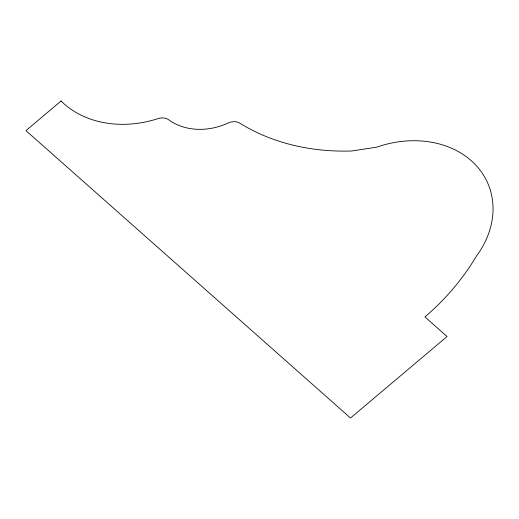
<?xml version="1.0" encoding="UTF-8"?>
<svg xmlns="http://www.w3.org/2000/svg" width="519" height="519" viewBox="0 0 519 519"><rect width="100%" height="100%" fill="white"/><g stroke="black" fill="none" stroke-linecap="round" stroke-linejoin="round"><path stroke-width="0.78" d="M61.06 100.991L25.95 130.626L350.513 418.009L447.073 336.52L424.944 316.927A229.833 185.938 -22.4 0 0 476.137 256.516A95.321 77.117 -22.4 0 0 476.5 165.866A95.321 77.117 -22.4 0 0 376.762 147.156L351.908 150.977A208.742 168.876 -22.4 0 1 241.069 123.937A11.762 9.517 -22.4 0 0 228.73 122.75A56.552 45.75 -22.4 0 1 168.487 119.617A11.762 9.517 -22.4 0 0 157.594 118.754A97.15 78.596 -22.4 0 1 61.06 100.991"/></g></svg>
